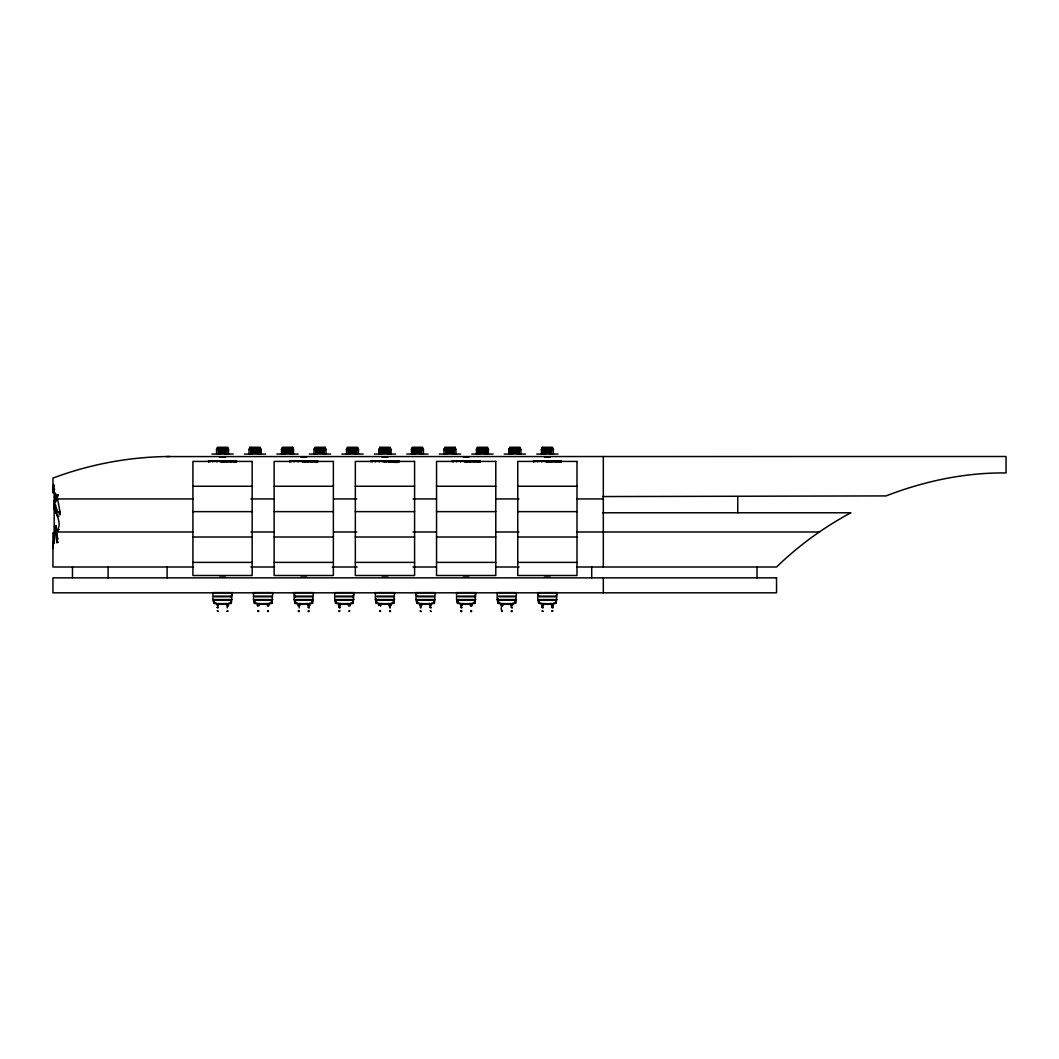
<?xml version="1.0" encoding="UTF-8"?>
<svg xmlns="http://www.w3.org/2000/svg" width="1059" height="1059" viewBox="0 0 1059 1059"><rect width="100%" height="100%" fill="white"/><g stroke="black" fill="none" stroke-linecap="round" stroke-linejoin="round"><path stroke-width="1.5" d="M52.95 548.496L52.976 548.059A24.754 2.224 90 0 1 53.281 544.22A44.941 4.037 -90 0 0 53.453 542.314A44.796 8.684 -90 0 0 53.93 539.468A17.341 3.362 90 0 0 54.605 532.081L54.644 530.93A17.156 3.323 -90 0 0 54.644 526.244L54.737 525.595M55.875 530.93A17.262 3.349 -90 0 0 55.875 526.23L55.968 525.595M303.152 461.592L303.88 460.877L303.152 461.87L300.955 460.877L303.059 461.87L317.515 461.87L316.787 460.877L317.515 461.87M546.775 461.87C549.714 460.969 540.924 461.049 546.669 461.592M54.366 508.81L55.597 508.889M479.939 461.87L479.197 460.877L479.939 461.87L464.901 461.87L466.41 460.877L465.047 461.592M56.842 497.386A30.115 8.829 90 0 0 56.114 499.014L55.928 499.623A28.845 5.586 -90 0 0 55.505 501.556L54.274 501.556A28.845 5.586 90 0 1 54.552 500.245M222.033 451.796L223.025 451.663L222.125 451.902M255.523 451.796L254.584 452.047L255.391 451.584M352.978 451.796L352.038 452.047L352.846 451.584M450.34 451.902L449.44 451.915L450.3 451.584M482.825 451.902L481.924 451.915L482.772 451.584M515.309 451.902C514.211 450.009 514.727 453.755 515.336 451.544M546.868 451.796L547.86 451.915L546.973 451.677M228.426 605.536L226.983 604.424L227.248 606.278M267.503 611.122C269.41 609.19 268.033 613.333 267.702 610.884M298.373 611.122C300.266 609.282 298.545 613.452 298.426 610.699M309.652 605.536C308.169 601.618 307.044 608.726 309.81 605.298M338.536 605.298L339.012 604.517M340.416 605.298C337.45 608.621 339.436 601.419 340.402 605.801M379.148 605.298C377.891 606.661 381.968 602.28 380.631 606.185M390.572 611.281C389.5 608.925 389.116 613.161 390.467 611.122M420.224 611.003C422.819 611.903 418.742 609.944 421.019 611.639M429.517 605.298C432.681 601.975 430.536 609.11 429.769 604.848M462.227 605.536C460.744 601.618 459.619 608.726 462.386 605.298M543.148 611.281L541.93 610.964L542.976 611.361M551.501 605.073L551.593 605.748M551.779 611.122L553.023 610.964L551.924 611.242M231.286 597.21L231.947 592.563M353.124 597.21L353.785 592.563M474.962 597.21L475.623 592.563M556.399 595.661L556.835 592.563M227.87 448.248L228.029 449.81L227.87 448.248L217.214 448.248L217.042 449.81L218.723 449.996L218.723 454.059M282.091 454.059L282.184 448.248L292.84 448.248L292.999 449.81M282.012 449.81L282.184 448.248M314.669 448.248L314.497 449.81L314.669 448.248L325.325 448.248L325.484 449.81L325.113 447.282L314.88 447.282L314.669 448.526M357.81 448.248L357.968 449.81L357.81 448.248L347.153 448.248L346.981 449.81L348.663 449.996L348.663 454.059M379.466 449.81L379.85 447.282L390.069 447.282L390.281 448.526M412.03 454.059L412.11 448.248L422.766 448.248L422.938 449.81L421.257 449.996L421.257 454.059M444.595 448.526L444.806 447.282L455.039 447.282L455.423 449.81L455.251 448.248L444.595 448.248L444.436 449.81L446.117 449.996L446.117 454.059M476.921 449.81L477.079 448.248L487.736 448.248L487.908 449.81M509.485 454.059L509.564 448.248L520.221 448.248L520.393 449.81L518.711 449.996L518.711 454.059M551.196 454.059L551.196 449.996L552.864 449.81L552.705 448.248L542.049 448.248L541.89 449.81L542.261 447.282L552.494 447.282L552.705 448.526M55.862 496.036C53.241 500.1 56.193 492.938 54.486 493.335A19.499 3.786 -90 0 1 54.141 490.396A18.983 3.68 -90 0 1 53.797 484.731L53.678 484.612A15.964 3.098 -90 0 1 53.453 487.392A16.309 1.469 -90 0 1 53.347 489.232L54.578 489.232M217.214 448.526L217.426 447.282L227.659 447.282L227.87 448.526M260.355 448.526L260.143 447.282L249.911 447.282L249.527 449.81L251.208 449.996L251.208 454.059M249.699 448.526L249.911 447.282M282.184 448.526L282.396 447.282L292.628 447.282L292.84 448.804M347.153 448.526L347.365 447.282L357.585 447.282L357.81 448.526M379.625 448.526L379.85 447.282M412.11 448.526L412.335 447.282L422.554 447.282L422.766 448.526M487.736 448.526L487.524 447.282L477.291 447.282L477.079 448.248M509.564 448.526L509.776 447.282L520.009 447.282L520.221 448.526M542.049 448.526L542.261 447.282M228.426 603.882A27.322 18.903 0 0 0 231.299 603.339L232.173 592.444M269.039 603.882A27.322 18.903 0 0 0 271.898 603.339L272.785 592.444M309.652 603.882A27.322 18.903 0 0 0 312.511 603.339L313.398 592.444M350.251 603.882A27.322 18.903 0 0 0 353.124 603.339L353.997 592.444M390.864 603.882A27.322 18.903 0 0 0 393.736 603.339L394.61 592.444M431.476 603.882A27.322 18.903 0 0 0 434.349 603.339L435.223 592.444M472.089 603.882A27.322 18.903 0 0 0 474.962 603.339L475.835 592.444M512.702 603.882A27.322 18.903 0 0 0 515.574 603.339L516.448 592.444M553.314 603.882A27.322 18.903 0 0 0 556.187 603.339L557.06 592.444M57.742 512.397A13.555 3.971 -90 0 1 57.358 512.357L55.558 512.212A12.655 3.706 -90 0 0 54.777 512.477L54.777 512.556A9.452 2.767 -90 0 1 56.829 514.992A29.877 11.53 90 0 1 58.616 520.247L58.933 521.769A6.685 2.581 -90 0 1 59 525.966L56.802 534.186A10.378 3.045 -90 0 0 56.63 538.144A11.199 3.283 90 0 0 56.829 541.48L56.829 542.499L56.829 541.48M287.068 451.544L287.863 452.153L287.214 451.491M417.881 452.047L417.193 451.359L417.55 452.206M218.128 611.242C216.473 609.984 218.988 612.459 217.201 610.699M226.705 604.848L226.613 605.536M259.071 605.748C260.646 604.107 255.298 604.107 257.986 606.278M308.315 610.884C309.347 613.399 309.215 608.779 308.195 611.427M350.105 606.013C351.694 603.59 346.637 604.239 348.821 606.185M379.188 605.073L380.088 604.398M389.063 605.073L390.718 604.583L390.242 606.278M389.54 607.323L390.096 608.025L390.215 607.151M390.877 605.536L390.215 606.158M420.277 607.323L420.833 608.025L420.952 607.151M431.119 611.427L430.258 610.606L430.828 611.533M460.89 610.884C462.492 613.161 460.917 608.779 460.996 611.639M471.626 611.361L471.44 610.712M511.365 610.884C512.397 613.399 512.265 608.779 511.259 611.427M542.261 606.278L543.439 605.536M543.466 605.801L542.539 604.279L541.784 606.013M553.222 605.748L552.652 604.437M54.684 512.596L56.008 512.477A12.655 3.706 90 0 1 56.63 512.225M216.896 604.583C219.491 609.693 217.016 601.697 218.313 604.663M227.169 607.231L227.169 607.906M228.267 606.013L228.426 605.073M267.318 604.848L269.052 604.795L268.404 606.278M299.22 607.906L299.115 607.151M339.052 610.884C341.832 610.514 337.569 612.592 339.476 610.527M420.979 606.278C423.746 604.676 418.398 603.273 419.946 606.013M502.456 606.185C504.693 603.921 499.16 603.921 501.397 606.185M510.981 604.848L512.834 605.033L511.523 606.278M551.66 604.583C552.52 609.799 554.294 602.743 552.414 604.398M54.34 497.452A42.122 8.168 90 0 1 54.777 496.592A44.796 13.132 -90 0 1 56.683 494.897L56.656 495.612A30.168 8.843 90 0 0 55.121 498.445L54.697 499.623A28.845 5.586 -90 0 0 54.274 501.556L55.505 501.556M257.906 610.791C260.607 610.778 256.278 612.446 258.264 610.527M299.406 606.185C301.59 604.239 296.533 603.59 298.122 606.013M379.744 610.791C382.484 610.831 378.089 612.446 380.088 610.527M389.434 604.424L389.209 606.013M471.718 606.185C473.955 603.921 468.422 603.921 470.659 606.185M501.675 610.712C503.157 612.724 500.417 609.653 501.423 607.562M511.272 604.424L511.047 606.013M221.424 461.592L222.787 460.877L221.94 461.87C215.851 460.824 225.792 461.221 221.41 461.87M228.029 449.241L226.361 449.996L226.361 454.059M216.605 454.059L216.526 449.241L218.326 450.049L228.559 449.241L228.559 454.033M249.09 454.059L249.011 449.241L259.243 450.049L261.043 449.241L260.964 454.059M258.833 450.552L260.514 449.81L260.355 448.248L249.699 448.804M260.435 454.059L260.514 449.241L258.833 449.996L258.833 454.059M281.575 454.059L281.495 449.241L291.715 450.049L293.528 449.241L293.449 454.059M292.919 454.059L292.999 449.241L291.318 449.996L291.318 454.059M325.484 449.241L323.802 449.996L323.802 454.059M314.06 454.059L313.98 449.241L324.2 450.049L326.013 449.241L326.013 454.033M357.968 449.241L356.287 449.996L356.287 454.059M346.545 454.059L346.452 449.241L348.265 450.049L358.498 449.241L358.419 454.059M379.029 454.059L378.937 449.241L389.169 450.049L390.983 449.241L390.89 454.059M390.374 454.059L390.453 449.241L388.772 449.996L388.772 454.059M411.501 454.059L411.422 449.241L421.654 450.049L423.454 449.241L423.454 454.033M455.423 449.241L453.742 449.996L453.742 454.059M443.986 454.059L443.906 449.241L445.72 450.049L455.939 449.241L455.939 454.033M476.471 454.059L476.391 449.241L478.205 450.049L488.424 449.241L488.345 454.059M487.828 454.059L487.908 449.241L486.227 449.996L486.227 454.059M508.955 454.059L508.876 449.241L519.109 450.049L520.909 449.241L520.909 454.033M541.44 454.059L541.361 449.241L551.593 450.049L553.394 449.241L553.394 454.033M55.902 512.596L56.048 512.543A9.452 2.767 -90 0 1 56.643 512.675M385.092 452.272L385.211 451.359L384.589 452.008M267.887 604.437L267.384 606.013M461.062 610.712L461.817 611.122M471.44 611.533L470.712 611.242M502.059 611.586L502.363 610.884M349.351 610.527L348.914 611.546L349.788 610.884M471.189 610.527L471.03 611.705L471.321 610.659M56.974 494.765L58.205 494.765M169.85 456.495C130.019 456.773 90.253 464.094 52.95 478.099L52.95 492.766L54.181 492.753M390.453 449.81L390.281 448.248L379.625 448.804M216.526 449.241L228.559 449.241M249.011 449.241L261.043 449.241M281.495 449.241L293.528 449.241M313.98 449.241L326.013 449.241M346.452 449.241L358.498 449.241M378.937 449.241L390.983 449.241M411.422 449.241L423.454 449.241M443.906 449.241L455.939 449.241M476.391 449.241L488.424 449.241M508.876 449.241L520.909 449.241M541.361 449.241L553.394 449.241M218.617 449.81L226.467 449.81M251.102 449.81L258.952 449.81M283.587 449.81L291.437 449.81M316.072 449.81L323.922 449.81M348.557 449.81L356.393 449.81M381.041 449.81L388.878 449.81M413.526 449.81L421.363 449.81M445.998 449.81L453.848 449.81M478.483 449.81L486.333 449.81M510.967 449.81L518.817 449.81M543.452 449.81L551.302 449.81M291.371 450.34L283.653 450.34L291.371 450.406L291.371 453.186M413.579 450.34L421.297 450.34L413.579 450.406L413.579 453.186L421.297 453.12M453.781 450.34L446.064 450.34L453.781 450.406L453.781 453.186M543.519 450.34L551.236 450.34L543.519 450.406L543.519 453.186L551.236 453.12M219.862 451.571L221.305 451.571M223.78 451.571L225.223 451.571M252.346 451.571L253.789 451.571M256.265 451.571L257.708 451.571M284.818 451.571L286.274 451.571M288.736 451.571L290.192 451.571M317.303 451.571L318.759 451.571M321.221 451.571L322.677 451.571M349.788 451.571L351.244 451.571M353.706 451.571L355.162 451.571M382.273 451.571L383.729 451.571M386.191 451.571L387.647 451.571M414.757 451.571L416.213 451.571M418.676 451.571L420.132 451.571M447.242 451.571L448.698 451.571M451.16 451.571L452.617 451.571M479.727 451.571L481.183 451.571M483.645 451.571L485.088 451.571M512.212 451.571L513.655 451.571M516.13 451.571L517.573 451.571M544.697 451.571L546.14 451.571M548.615 451.571L550.058 451.571M218.683 453.186L226.401 453.12M251.168 453.12L258.886 453.12M283.653 453.12L291.371 453.12M316.138 453.12L323.855 453.12M348.623 453.12L356.327 453.12M381.108 453.12L388.812 453.12M446.064 453.186L453.781 453.12M478.549 453.186L486.266 453.12M511.034 453.12L518.751 453.12M211.893 454.059L233.192 454.059M244.377 454.059L265.677 454.059M276.849 454.059L298.161 454.059M309.334 454.059L330.646 454.059M341.819 454.059L363.131 454.059M374.304 454.059L395.616 454.059M406.788 454.059L428.101 454.059M439.273 454.059L460.586 454.059M471.758 454.059L493.057 454.059M504.243 454.059L525.542 454.059M536.728 454.059L558.027 454.059M166.501 456.575L1006.05 456.495L1006.05 472.949C965.04 472.46 924.242 481.13 886.092 495.916L602.545 496.552M219.61 457.025L225.474 457.025M300.822 457.025L306.686 457.025M382.021 457.025L387.898 457.025M463.233 457.025L469.097 457.025M544.445 457.025L550.309 457.025M208.53 461.168L236.554 461.168M289.742 461.168L317.753 461.168M370.954 461.168L398.965 461.168M452.167 461.168L480.177 461.168M533.365 461.168L561.389 461.168M221.265 461.87L236.303 461.87L235.575 460.877L236.303 461.87M384.271 461.87C372.847 459.487 398.621 463.816 398.727 461.87L398.713 461.592M546.245 461.87L561.138 461.87L560.41 460.877L561.138 461.87M192.923 486.253L252.161 486.253M274.135 486.253L333.373 486.253M355.334 486.253L414.585 486.253M436.546 486.253L495.784 486.253M517.758 486.253L576.996 486.253M53.307 489.483A23.324 2.092 -90 0 0 52.963 490.555L52.95 490.608A23.324 2.092 90 0 1 53.307 489.483L54.539 489.483A23.324 2.092 90 0 0 54.194 490.555L54.181 543.532M52.95 491.058L54.181 491.058M52.95 492.236L54.181 492.236M54.486 493.335L55.717 493.335M57.001 495.241L58.205 495.241M57.649 498.935L192.976 498.935M250.89 498.935L274.056 498.935M333.611 498.935L356.777 498.935M413.036 498.935L436.202 498.935M495.758 498.935L518.923 498.935M576.837 498.935L603.312 498.935M54.287 508.505L54.062 504.177L55.346 504.296L56.683 509.18A3.481 1.019 90 0 1 57.027 511.338L57.358 512.357M53.956 504.905L55.187 504.905L55.267 505.818M54.512 509.736A15.236 2.952 90 0 1 54.366 509.18L56.683 509.18M54.128 504.296L55.452 509.18A3.481 1.019 -90 0 1 55.796 511.338L57.027 511.338M192.923 511.629L252.161 511.629M274.135 511.629L333.373 511.629M355.334 511.629L414.585 511.629M436.546 511.629L495.784 511.629M517.758 511.629L576.996 511.629M602.545 512.781L850.867 512.781C823.756 527.303 798.618 545.61 776.538 567.002L576.837 567.002M56.829 515.005L58.046 515.005M57.411 536.781A160.399 47.02 90 0 0 56.021 525.648L54.803 525.648A160.955 47.178 -90 0 1 55.518 531.181L55.69 532.571A160.055 46.914 90 0 1 56.776 542.46L56.789 542.486M54.644 526.244L55.875 526.244M58.073 529.553L59.304 529.553M54.618 531.989L55.624 531.989M57.212 531.989L192.976 531.989M250.89 531.989L274.056 531.989M333.611 531.989L356.777 531.989M413.036 531.989L436.202 531.989M495.758 531.989L518.923 531.989M576.837 531.989L819.626 531.989M52.95 533.233L54.181 533.233M192.923 537.006L252.161 537.006M274.135 537.006L333.373 537.006M355.334 537.006L414.585 537.006M436.546 537.006L495.784 537.006M517.758 537.006L576.996 537.006M56.63 538.144L57.848 538.144M56.921 542.115L58.152 542.115M56.776 542.46L58.007 542.46M192.923 562.382L252.161 562.382M274.135 562.382L333.373 562.382M355.334 562.382L414.585 562.382M436.546 562.382L495.784 562.382M517.758 562.382L576.996 562.382M193.532 567.002L52.95 567.002L52.95 533.101M250.89 567.002L274.493 567.002M332.314 567.002L357.095 567.002M413.036 567.002L436.401 567.002M495.758 567.002L519.016 567.002M219.61 577.181L225.474 577.181M300.822 577.181L306.686 577.181M382.021 577.181L387.898 577.181M463.233 577.181L469.097 577.181M544.445 577.181L550.309 577.181M214.328 592.59L230.756 592.59M254.941 592.59L271.369 592.59M295.554 592.59L311.981 592.59M336.166 592.59L352.594 592.59M376.766 592.59L393.207 592.59M417.378 592.59L433.819 592.59M457.991 592.59L474.419 592.59M498.604 592.59L515.031 592.59M539.216 592.59L555.644 592.59M214.328 596.138L230.756 596.138M254.941 596.138L271.369 596.138M295.554 596.138L311.981 596.138M336.166 596.138L352.594 596.138M376.766 596.138L393.207 596.138M417.378 596.138L433.819 596.138M457.991 596.138L474.419 596.138M498.604 596.138L515.031 596.138M539.216 596.138L555.644 596.138M214.328 596.746L230.756 596.746M254.941 596.746L271.369 596.746M295.554 596.746L311.981 596.746M336.166 596.746L352.594 596.746M376.766 596.746L393.207 596.746M417.378 596.746L433.819 596.746M457.991 596.746L474.419 596.746M498.604 596.746L515.031 596.746M539.216 596.746L555.644 596.746M212.912 592.444L212.912 599.579L232.173 599.579M253.525 592.444L253.525 599.579L272.785 599.579M294.137 592.444L294.137 599.579L313.398 599.579M334.75 592.444L334.75 599.579L353.997 599.579M375.363 592.444L375.363 599.579L394.61 599.579M415.975 592.444L415.975 599.579L435.223 599.579M456.588 592.444L456.588 599.579L475.835 599.579M497.187 592.444L497.187 599.579L516.448 599.579M537.8 592.444L537.8 599.579L557.06 599.579M389.964 604.398L390.625 604.663M339.476 606.198L338.814 605.933M268.126 604.398L268.801 604.663M258.131 611.586L258.608 610.791M547.053 460.877L549.105 461.592M465.841 460.877L467.893 461.592M222.218 460.877L224.256 461.592M430.338 606.158L429.676 605.536M308.5 606.158L307.838 605.536M541.89 449.241L543.558 449.996L543.558 454.059M509.405 449.241L511.073 449.996L511.073 454.059M511.073 450.552L509.405 449.81L509.564 448.248M477 454.059L476.921 449.241L478.602 449.996L478.602 454.059M411.951 449.241L413.632 449.996L413.632 454.059M413.632 450.552L411.951 449.81L412.11 448.248M379.546 454.059L379.466 449.241L381.147 449.996L381.147 454.059M314.497 449.241L316.178 449.996L316.178 454.059M282.012 449.241L283.693 449.996L283.693 454.059M547.146 461.168L547.98 461.592M398.727 461.87L397.999 461.168M384.827 460.877L384.96 461.87M226.97 611.427L228.122 610.964L227.036 611.242M320.427 451.544L319.5 451.915L320.414 451.796M55.796 511.338L56.048 512.304A13.555 3.971 90 0 0 56.802 512.344A14.177 5.467 90 0 0 57.451 512.079A6.473 2.502 90 0 1 58.907 512.41C62.521 523.278 57.014 494.262 56.537 496.817A15.911 4.66 90 0 0 55.134 498.763L54.684 499.954A14.972 2.899 -90 0 0 54.274 502.138M59.529 513.377L59.569 510.941M55.346 504.296L55.187 504.905M537.8 599.579L538.7 603.326A27.322 18.903 0 0 0 541.559 603.882M497.187 599.579L498.087 603.326A27.322 18.903 0 0 0 500.947 603.882M456.588 599.579L457.475 603.326A27.322 18.903 0 0 0 470.633 604.08M415.975 599.579L416.862 603.326A27.322 18.903 0 0 0 419.721 603.882M375.363 599.579L376.249 603.326A27.322 18.903 0 0 0 379.122 603.882M334.75 599.579L335.637 603.326A27.322 18.903 0 0 0 348.795 604.08M294.137 599.579L295.024 603.326A27.322 18.903 0 0 0 297.897 603.882M253.525 599.579L254.412 603.326A27.322 18.903 0 0 0 257.284 603.882M212.912 599.579L213.799 603.326A27.322 18.903 0 0 0 216.671 603.882M455.251 448.526L455.039 447.282M325.325 448.526L325.113 447.282M292.84 448.526L292.628 447.282M538.025 592.563L538.475 595.661M416.187 592.563L416.637 595.661M294.362 592.563L295.024 597.21M386.681 461.592L384.589 460.877M305.469 461.592L303.377 460.877M757.013 567.002L757.013 577.857M737.752 496.552L737.752 512.781M603.312 456.495L603.312 567.002M603.312 577.857L603.312 592.828M591.703 567.002L591.703 577.857M561.389 461.87L561.389 460.877L533.365 460.877L533.365 461.87M556.187 600.268L556.187 603.326M551.593 450.049L551.593 454.059M550.058 454.059L550.058 450.83C547.238 449.506 549.674 452.855 547.384 452.921C545.081 452.855 547.516 449.506 544.697 450.83L544.697 454.059M547.384 460.877L547.384 461.87M543.161 450.049L543.161 454.059M538.7 600.268L538.7 603.326M519.109 450.049L519.109 454.059M517.573 454.059L517.573 450.83C514.753 449.506 517.189 452.855 514.899 452.921C512.596 452.855 515.031 449.506 512.212 450.83L512.212 454.059M515.574 600.268L515.574 603.326M510.676 450.049L510.676 454.059M498.087 598.745L498.087 603.326M486.624 450.049L486.624 454.059M485.088 454.059L485.088 450.83C482.269 449.506 484.704 452.855 482.414 452.921C480.111 452.855 482.56 449.506 479.727 450.83L479.727 454.059M480.177 461.87L480.177 460.877L452.167 460.877L452.167 461.87M478.205 450.049L478.205 454.059M474.962 600.268L474.962 603.326M466.172 460.877L466.172 461.87M457.475 600.268L457.475 603.326M454.139 450.049L454.139 454.059M452.617 454.059L452.617 450.83C449.784 449.506 452.219 452.855 449.929 452.921C447.626 452.855 450.075 449.506 447.242 450.83L447.242 454.059M445.72 450.049L445.72 454.059M434.349 600.268L434.349 603.326M421.654 450.049L421.654 454.059M420.132 454.059L420.132 450.83C417.299 449.506 419.735 452.855 417.445 452.921C415.141 452.855 417.59 449.506 414.757 450.83L414.757 454.059M416.862 600.268L416.862 603.326M413.235 450.049L413.235 454.059M398.965 461.87L398.965 460.877L370.954 460.877L370.954 461.87M393.736 600.268L393.736 603.326M389.169 450.049L389.169 454.059M387.647 454.059L387.647 450.83C384.814 449.506 387.25 452.855 384.96 452.921C382.67 452.855 385.105 449.506 382.273 450.83L382.273 454.059M380.75 450.049L380.75 454.059M376.249 598.745L376.249 603.326M356.684 450.049L356.684 454.059M355.162 454.059L355.162 450.83C352.329 449.506 354.778 452.855 352.475 452.921C350.185 452.855 352.621 449.506 349.788 450.83L349.788 454.059M353.124 600.268L353.124 603.326M348.265 450.049L348.265 454.059M335.637 600.268L335.637 603.326M324.2 450.049L324.2 454.059M322.677 454.059L322.677 450.83C319.844 449.506 322.293 452.855 319.99 452.921C317.7 452.855 320.136 449.506 317.303 450.83L317.303 454.059M317.753 461.87L317.753 460.877L289.742 460.877L289.742 461.87M315.781 450.049L315.781 454.059M312.511 600.268L312.511 603.326M303.748 460.877L303.748 461.87M295.024 600.268L295.024 603.326M291.715 450.049L291.715 454.059M290.192 454.059L290.192 450.83C287.36 449.506 289.809 452.855 287.505 452.921C285.215 452.855 287.651 449.506 284.818 450.83L284.818 454.059M283.296 450.049L283.296 454.059M271.898 600.268L271.898 603.326M259.243 450.049L259.243 454.059M257.708 454.059L257.708 450.83C254.875 449.506 257.324 452.855 255.02 452.921C252.73 452.855 255.166 449.506 252.346 450.83L252.346 454.059M254.412 600.268L254.412 603.326M250.811 450.049L250.811 454.059M236.554 461.87L236.554 460.877L208.53 460.877L208.53 461.87M231.286 600.268L231.286 603.326M226.758 450.049L226.758 454.059M225.223 454.059L225.223 450.83C222.403 449.506 224.839 452.855 222.536 452.921C220.246 452.855 222.681 449.506 219.862 450.83L219.862 454.059M222.536 460.877L222.536 461.87M218.326 450.049L218.326 454.059M213.799 600.268L213.799 603.326M167.097 567.002L167.097 577.857M108.111 567.002L108.111 577.857M72.475 567.002L72.475 577.857M58.92 511.987A6.473 2.502 90 0 1 59.9 512.212M54.366 509.18A15.236 2.952 -90 0 0 54.724 510.504L54.816 510.729A15.978 4.686 -90 0 0 55.558 511.868L56.789 511.868A15.978 4.686 90 0 1 56.167 510.954M57.557 538.197A160.399 47.02 90 0 1 57.715 539.613M56.842 512.808A9.452 2.767 -90 0 1 57.04 512.993M57.358 496.446A30.115 8.829 90 0 1 57.623 496.009M56.021 496.578A44.796 13.132 -90 0 1 56.723 495.837M57.199 495.413A44.796 13.132 -90 0 1 57.676 495.056M55.505 502.138A14.972 2.899 -90 0 1 55.915 499.954L56.101 499.332A15.859 4.646 -90 0 1 57.768 496.817M58.549 516.223A29.877 11.53 -90 0 1 58.708 516.646M55.571 497.452A42.122 8.168 90 0 1 56.008 496.592M553.116 603.273A26.329 18.215 0 0 0 554.519 603.034L555.379 602.849L556.001 600.201L538.859 600.201L539.494 602.849L540.368 603.034A26.329 18.215 0 0 0 541.758 603.273M551.713 603.458A26.329 18.215 0 0 1 543.161 603.458M551.858 604.08A27.322 18.903 0 0 1 543.015 604.08M512.503 603.273A26.329 18.215 0 0 0 513.906 603.034L514.767 602.849L515.389 600.201L498.246 600.201L498.882 602.849L499.755 603.034A26.329 18.215 0 0 0 501.145 603.273M511.1 603.458A26.329 18.215 0 0 1 502.548 603.458M511.245 604.08A27.322 18.903 0 0 1 502.403 604.08M471.89 603.273A26.329 18.215 0 0 0 473.294 603.034L474.167 602.849L474.776 600.201L457.647 600.201L458.269 602.849L459.143 603.034A26.329 18.215 0 0 0 460.533 603.273M470.487 603.458A26.329 18.215 0 0 1 461.949 603.458M431.291 603.273A26.329 18.215 0 0 0 432.681 603.034L433.555 602.849L434.164 600.201L417.034 600.201L417.656 602.849L418.53 603.034A26.329 18.215 0 0 0 419.92 603.273M429.875 603.458A26.329 18.215 0 0 1 421.336 603.458M430.02 604.08A27.322 18.903 0 0 1 421.191 604.08M390.678 603.273A26.329 18.215 0 0 0 392.068 603.034L392.942 602.849L393.564 600.201L376.422 600.201L377.044 602.849L377.917 603.034A26.329 18.215 0 0 0 379.307 603.273M389.262 603.458A26.329 18.215 0 0 1 380.724 603.458M389.408 604.08A27.322 18.903 0 0 1 380.578 604.08M350.066 603.273A26.329 18.215 0 0 0 351.456 603.034L352.329 602.849L352.951 600.201L335.809 600.201L336.431 602.849L337.305 603.034A26.329 18.215 0 0 0 348.649 603.458M309.453 603.273A26.329 18.215 0 0 0 310.843 603.034L311.717 602.849L312.339 600.201L295.196 600.201L295.818 602.849L296.692 603.034A26.329 18.215 0 0 0 298.082 603.273M308.037 603.458A26.329 18.215 0 0 1 299.498 603.458M308.182 604.08A27.322 18.903 0 0 1 299.353 604.08M268.84 603.273A26.329 18.215 0 0 0 270.23 603.034L271.104 602.849L271.726 600.201L254.584 600.201L255.206 602.849L256.079 603.034A26.329 18.215 0 0 0 257.483 603.273M267.424 603.458A26.329 18.215 0 0 1 258.886 603.458M267.583 604.08A27.322 18.903 0 0 1 258.74 604.08M228.228 603.273A26.329 18.215 0 0 0 229.618 603.034L230.491 602.849L231.114 600.201L213.971 600.201L214.593 602.849L215.467 603.034A26.329 18.215 0 0 0 216.87 603.273M226.811 603.458A26.329 18.215 0 0 1 218.273 603.458M226.97 604.08A27.322 18.903 0 0 1 218.128 604.08M208.782 461.592L209.51 460.877L208.782 461.592M289.994 461.592L290.722 460.877L289.994 461.592M465.576 461.592L466.291 460.877L465.576 461.592M533.617 461.592L534.345 460.877L533.617 461.592M217.161 607.442L218.128 607.694L217.161 607.442M308.262 607.442L309.228 607.694L308.262 607.442M338.999 607.442L339.965 607.694L338.999 607.442M430.1 607.442L431.053 607.694L430.1 607.442M460.837 607.442L461.79 607.694L460.837 607.442M511.325 607.442L512.278 607.694L511.325 607.442M542.062 607.442L543.015 607.694L542.062 607.442M551.924 607.442L552.891 607.694L551.924 607.442M226.401 450.34L218.683 450.34L226.401 450.406M258.886 450.34L251.168 450.34L258.886 450.406M323.855 450.34L316.138 450.34L323.855 450.406M356.327 450.34L348.623 450.34L356.327 450.406M388.812 450.34L381.108 450.34L388.812 450.406M486.266 450.34L478.549 450.34L486.266 450.406M518.751 450.34L511.034 450.34L518.751 450.406M252.161 461.42L192.923 461.42L192.923 575.5L252.161 575.5L252.161 461.42M333.373 461.42L274.135 461.42L274.135 575.5L333.373 575.5L333.373 461.42M414.585 461.42L355.334 461.42L355.334 575.5L414.585 575.5L414.585 461.42M495.784 461.42L436.546 461.42L436.546 575.5L495.784 575.5L495.784 461.42M576.996 461.42L517.758 461.42L517.758 575.5L576.996 575.5L576.996 461.42M776.538 577.857L52.95 577.857L52.95 592.828L776.538 592.828L776.538 577.857M551.527 461.592L549.436 460.877L551.527 461.592M470.328 461.592L468.237 460.877L470.328 461.592M465.457 461.592L463.365 460.877L465.457 461.592M389.116 461.592L387.025 460.877L389.116 461.592M307.904 461.592L305.813 460.877L307.904 461.592M226.692 461.592L224.601 460.877L226.692 461.592M555.896 461.592L554.056 460.877L555.896 461.592M541.89 461.592L540.05 460.877L541.89 461.592M474.684 461.592L472.844 460.877L474.684 461.592M460.678 461.592L458.838 460.877L460.678 461.592M393.471 461.592L391.645 460.877L393.471 461.592M386.469 461.592L384.629 460.877L386.469 461.592M379.466 461.592L377.626 460.877L379.466 461.592M312.273 461.592L310.433 460.877L312.273 461.592M305.27 461.592L303.43 460.877L305.27 461.592M298.254 461.592L296.427 460.877L298.254 461.592M231.061 461.592L229.221 460.877L231.061 461.592M217.055 461.592L215.215 460.877L217.055 461.592M559.231 461.592L557.868 460.877L559.231 461.592M537.773 461.592L536.41 460.877L537.773 461.592M478.019 461.592L476.656 460.877L478.019 461.592M467.297 461.592L465.934 460.877L467.297 461.592M456.561 461.592L455.198 460.877L456.561 461.592M396.807 461.592L395.444 460.877L396.807 461.592M375.349 461.592L373.986 460.877L375.349 461.592M315.608 461.592L314.245 460.877L315.608 461.592M294.15 461.592L292.774 460.877L294.15 461.592M234.396 461.592L233.033 460.877L234.396 461.592M212.938 461.592L211.575 460.877L212.938 461.592M534.808 461.592L534.093 460.877L534.808 461.592M466.767 461.592L466.039 460.877L466.767 461.592M453.609 461.592L452.881 460.877L453.609 461.592M372.397 461.592L371.669 460.877L372.397 461.592M304.343 461.592L303.629 460.877L304.343 461.592M291.185 461.592L290.457 460.877L291.185 461.592M223.145 461.592L222.416 460.877L223.145 461.592M209.973 461.592L209.245 460.877L209.973 461.592"/></g></svg>
